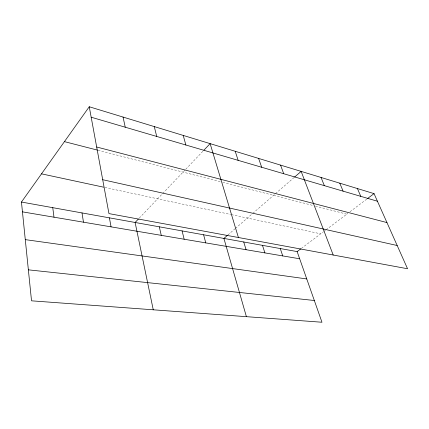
<?xml version="1.0" encoding="UTF-8"?>
<svg xmlns="http://www.w3.org/2000/svg" width="429" height="429" viewBox="0 0 429 429"><rect width="100%" height="100%" fill="white"/><g stroke="black" fill="none" stroke-linecap="round" stroke-linejoin="round"><path stroke-width="0.32" stroke-dasharray="2.15 1.61" d="M139.253 218.125L162.242 193.967M162.698 193.484L185.323 169.707M185.778 169.224L203.421 150.681M227.917 234.953L234.92 228.877M235.419 228.442L252.3 213.792M252.794 213.363L294.096 177.509M301.351 248.412L323.375 231.816M323.911 231.413L325.509 230.207M326.04 229.805L347.86 213.369M350 211.754L367.106 198.863M104.858 187.452L230.743 214.5M231.387 214.634L320.71 233.826M98.053 150.263L220.157 181.639M222.742 182.298L312.269 205.303M315.438 206.118L346.788 214.173"/><path stroke-width="0.64" d="M21.45 202.043L297.141 251.587L321.97 322.243L31.526 300.82L21.45 202.043L89.248 106.757L374.045 193.629L407.55 268.747L108.955 213.604L89.248 106.757M138.336 219.09L135.119 222.469L153.255 309.797M203.872 150.214L210.13 143.635L238.401 237.51M227.418 235.387L223.917 238.427L246.402 316.666M294.6 177.07L301.142 171.396L333.204 255.019M297.141 251.587L300.826 248.809M367.637 198.461L374.045 193.629M28.368 269.836L314.328 300.498M25.284 239.629L306.751 278.941M22.453 211.856L299.673 258.784M41.516 173.842L103.561 187.173M102.703 179.708L397.19 245.517M64.436 141.629L97.415 150.102M96.67 147.002L386.958 222.581M91.179 117.214L377.434 201.233M357.411 188.556L360.773 196.343M339.773 183.178L343.103 191.157M321.053 177.467L324.335 185.644M280.566 165.117L283.708 173.724M258.633 158.43L261.685 167.262M280.266 248.552L282.743 255.92M235.21 151.281L238.149 160.349M262.484 245.356L264.908 252.896M243.731 241.988L246.085 249.71M183.221 135.425L185.864 145.007M203.593 234.776L205.775 242.889M182.089 230.909L184.17 239.232M154.274 126.593L156.719 136.454M159.304 226.818L161.266 235.355M123.043 117.069L125.252 127.215M109.406 217.846L111.063 226.855M82.003 212.923L83.478 222.184M52.751 207.668L54.006 217.197"/></g></svg>
